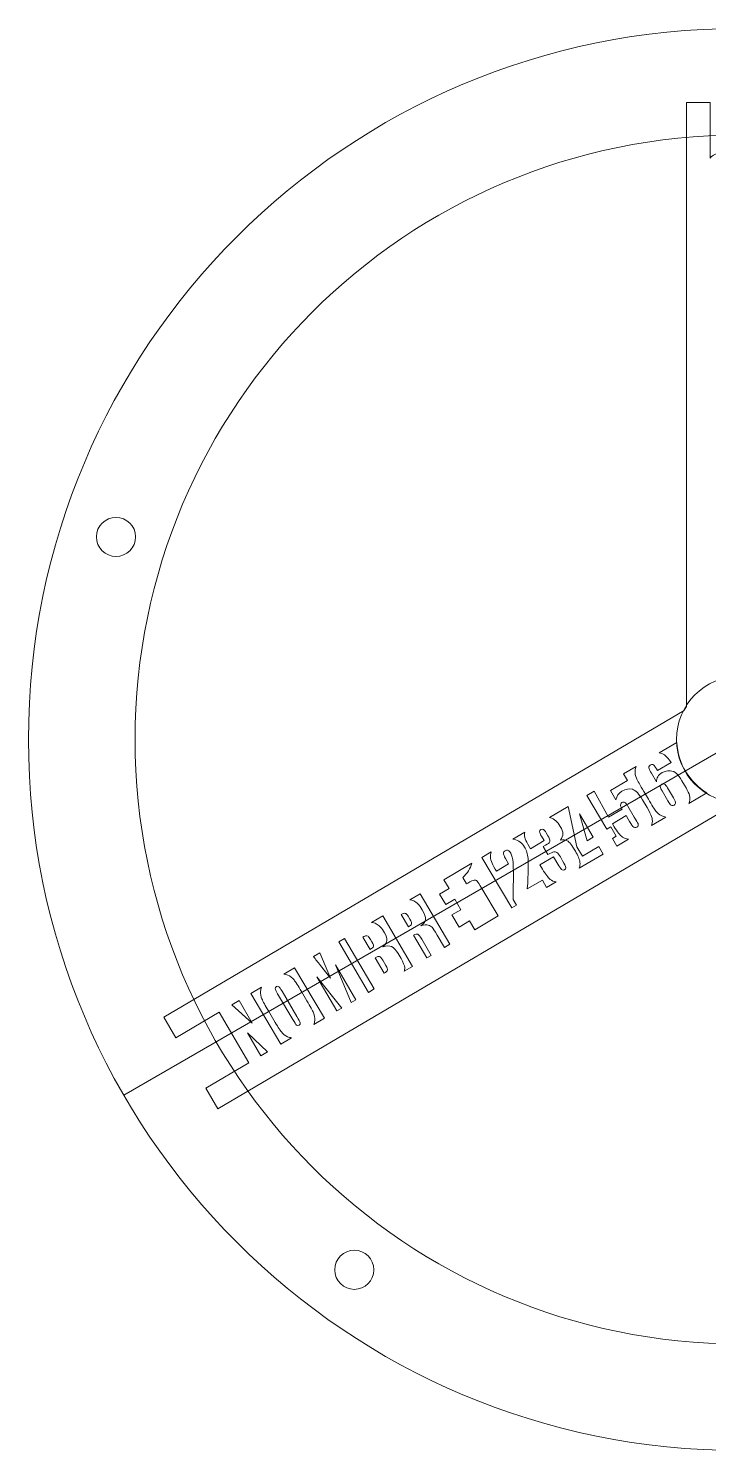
# Model space of a CAD drawing. Header units: millimetres. Extents: x -535 to 505, y -208 to 234.
# Drawn here: x -175.1 to -79.4, y 34.2 to 234.2 of the extents above; entities that cross this region are included whole.
import ezdxf

# ---------------------------------------------------------------- set-up
doc = ezdxf.new("R2010")
doc.units = ezdxf.units.MM
doc.header["$MEASUREMENT"] = 0
doc.layers.add('Capa 1', color=7, linetype='Continuous')

msp = doc.modelspace()

# ---------------------------------------------------------------- linework, layer by layer
at = {"layer": 'Capa 1', "color": 250, "lineweight": 20}
for centre, major_axis in [((-75.0592, 134.2139), (0, 100.0001)), ((-75.0593, 134.214), (0, 85)), ((-162.7517, 162.7069), (0, 2.75)), ((-75.0592, 134.214), (0, 8.8927)), ((-129.2454, 59.6333), (0, 2.75))]:
    msp.add_ellipse(centre, major_axis=major_axis, ratio=1, dxfattribs=at)
for points, knots in [([(-148.4151, 82.26), (-148.4151, 82.26), (-150.1282, 85.1658), (-150.1282, 85.1658), (-150.1282, 85.1658), (-150.1282, 85.1658), (-144.0596, 88.7436), (-144.0596, 88.7436), (-144.0596, 88.7436), (-144.0596, 88.7436), (-148.2514, 95.8537), (-148.2514, 95.8537), (-148.2514, 95.8537), (-148.2514, 95.8537), (-154.3201, 92.2759), (-154.3201, 92.2759), (-154.3201, 92.2759), (-154.3201, 92.2759), (-156.0331, 95.1816), (-156.0331, 95.1816), (-156.0331, 95.1816), (-156.0331, 95.1816), (-82.8804, 138.3094), (-82.8804, 138.3094), (-82.8804, 138.3094), (-82.78, 138.5006), (-82.673, 138.6878), (-82.5593, 138.8705), (-82.5593, 138.8705), (-82.5593, 138.8705), (-82.5593, 223.7911), (-82.5593, 223.7911), (-82.5593, 223.7911), (-82.5593, 223.7911), (-79.1863, 223.7911), (-79.1863, 223.7911), (-79.1863, 223.7911), (-79.1863, 223.7911), (-79.1863, 215.9873), (-79.1863, 215.9873), (-79.1863, 215.9873), (-79.0126, 216.2073), (-78.8015, 216.3756), (-78.5539, 216.4925), (-78.5539, 216.4925), (-78.1835, 216.6664), (-77.717, 216.7533), (-77.1559, 216.7532), (-77.1559, 216.7532), (-77.1559, 216.7532), (-77.156, 214.5204), (-77.156, 214.5204), (-77.156, 214.5204), (-77.5754, 214.5204), (-77.8397, 214.5166), (-77.9474, 214.5072), (-77.9474, 214.5072), (-78.057, 214.4977), (-78.1495, 214.4524), (-78.2233, 214.3712), (-78.2233, 214.3712), (-78.2969, 214.2919), (-78.3347, 214.1823), (-78.3348, 214.0445), (-78.3348, 214.0445), (-78.3347, 213.9292), (-78.2988, 213.8347), (-78.2289, 213.7592), (-78.2289, 213.7592), (-78.1591, 213.6856), (-78.0703, 213.6421), (-77.9588, 213.6307), (-77.9588, 213.6307), (-77.8473, 213.6194), (-77.6244, 213.6137), (-77.2902, 213.6138), (-77.2902, 213.6138), (-77.2902, 213.6138), (-75.864, 213.6137), (-75.864, 213.6137), (-75.864, 213.6137), (-76.102, 213.729), (-76.2815, 213.8971), (-76.4004, 214.1181), (-76.4004, 214.1181), (-76.5195, 214.341), (-76.578, 214.6149), (-76.5779, 214.9399), (-76.5779, 214.9399), (-76.5779, 215.3497), (-76.4665, 215.7123), (-76.2455, 216.0259), (-76.2455, 216.0259), (-76.0245, 216.3414), (-75.7601, 216.5397), (-75.4503, 216.6247), (-75.4503, 216.6247), (-75.1404, 216.7097), (-74.7211, 216.7532), (-74.1942, 216.7533), (-74.1942, 216.7533), (-74.1942, 216.7533), (-73.482, 216.7532), (-73.482, 216.7532), (-73.482, 216.7532), (-72.8548, 216.7532), (-72.3883, 216.7286), (-72.0823, 216.6814), (-72.0823, 216.6814), (-71.7763, 216.6323), (-71.493, 216.5057), (-71.2341, 216.296), (-71.2341, 216.296), (-71.123, 216.2073), (-71.0224, 216.1042), (-70.9325, 215.987), (-70.9325, 215.987), (-70.9325, 215.987), (-70.9324, 223.7911), (-70.9324, 223.7911), (-70.9324, 223.7911), (-70.9324, 223.7911), (-67.5593, 223.7911), (-67.5593, 223.7911), (-67.5593, 223.7911), (-67.5593, 223.7911), (-67.5593, 138.8706), (-67.5593, 138.8706), (-67.5593, 138.8706), (-67.4597, 138.7105), (-67.3649, 138.547), (-67.2755, 138.3803), (-67.2755, 138.3803), (-67.2755, 138.3803), (6.2668, 95.9208), (6.2668, 95.9208), (6.2668, 95.9208), (6.2668, 95.9208), (4.5803, 92.9996), (4.5803, 92.9996), (4.5803, 92.9996), (4.5803, 92.9996), (-4.5505, 98.2712), (-4.5505, 98.2712), (-4.5505, 98.2712), (-4.4808, 98.0988), (-4.4354, 97.9194), (-4.4148, 97.7331), (-4.4148, 97.7331), (-4.3704, 97.3453), (-4.422, 96.9803), (-4.5668, 96.6386), (-4.5668, 96.6386), (-4.7143, 96.2963), (-5.0177, 95.7254), (-5.4786, 94.9271), (-5.4786, 94.9271), (-5.4786, 94.9271), (-6.2455, 93.5988), (-6.2455, 93.5988), (-6.2455, 93.5988), (-6.696, 92.8185), (-7.0323, 92.2776), (-7.2569, 91.9754), (-7.2569, 91.9754), (-7.4809, 91.6707), (-7.7663, 91.4407), (-8.1142, 91.2838), (-8.1142, 91.2838), (-8.293, 91.2032), (-8.4805, 91.1496), (-8.6764, 91.1226), (-8.6764, 91.1226), (-8.6764, 91.1226), (0.4534, 85.8516), (0.4534, 85.8516), (0.4534, 85.8516), (0.4534, 85.8516), (-1.2332, 82.9304), (-1.2332, 82.9304), (-1.2332, 82.9304), (-1.2332, 82.9304), (-74.7783, 125.3915), (-74.7783, 125.3915), (-74.7783, 125.3915), (-74.8716, 125.3886), (-74.9652, 125.3866), (-75.0593, 125.3866), (-75.0593, 125.3866), (-75.1265, 125.3866), (-75.1934, 125.3878), (-75.2603, 125.3892), (-75.2603, 125.3892), (-75.2603, 125.3892), (-148.4151, 82.26), (-148.4151, 82.26)], [0, 0, 0, 0, 0.02, 0.02, 0.02, 0.02, 0.04, 0.04, 0.04, 0.04, 0.06, 0.06, 0.06, 0.06, 0.08, 0.08, 0.08, 0.08, 0.1, 0.1, 0.1, 0.1, 0.12, 0.12, 0.12, 0.12, 0.14, 0.14, 0.14, 0.14, 0.16, 0.16, 0.16, 0.16, 0.18, 0.18, 0.18, 0.18, 0.2, 0.2, 0.2, 0.2, 0.22, 0.22, 0.22, 0.22, 0.24, 0.24, 0.24, 0.24, 0.26, 0.26, 0.26, 0.26, 0.28, 0.28, 0.28, 0.28, 0.3, 0.3, 0.3, 0.3, 0.32, 0.32, 0.32, 0.32, 0.34, 0.34, 0.34, 0.34, 0.36, 0.36, 0.36, 0.36, 0.38, 0.38, 0.38, 0.38, 0.4, 0.4, 0.4, 0.4, 0.42, 0.42, 0.42, 0.42, 0.44, 0.44, 0.44, 0.44, 0.46, 0.46, 0.46, 0.46, 0.48, 0.48, 0.48, 0.48, 0.5, 0.5, 0.5, 0.5, 0.52, 0.52, 0.52, 0.52, 0.54, 0.54, 0.54, 0.54, 0.56, 0.56, 0.56, 0.56, 0.58, 0.58, 0.58, 0.58, 0.6, 0.6, 0.6, 0.6, 0.62, 0.62, 0.62, 0.62, 0.64, 0.64, 0.64, 0.64, 0.66, 0.66, 0.66, 0.66, 0.68, 0.68, 0.68, 0.68, 0.7, 0.7, 0.7, 0.7, 0.72, 0.72, 0.72, 0.72, 0.74, 0.74, 0.74, 0.74, 0.76, 0.76, 0.76, 0.76, 0.78, 0.78, 0.78, 0.78, 0.8, 0.8, 0.8, 0.8, 0.82, 0.82, 0.82, 0.82, 0.84, 0.84, 0.84, 0.84, 0.86, 0.86, 0.86, 0.86, 0.88, 0.88, 0.88, 0.88, 0.9, 0.9, 0.9, 0.9, 0.92, 0.92, 0.92, 0.92, 0.94, 0.94, 0.94, 0.94, 0.96, 0.96, 0.96, 0.96, 1, 1, 1, 1]), ([(-83.877, 133.8062), (-83.877, 133.8062), (-86.3823, 132.3292), (-86.3823, 132.3292), (-86.3823, 132.3292), (-86.1046, 132.2913), (-85.8525, 132.195), (-85.626, 132.041), (-85.626, 132.041), (-85.2882, 131.8103), (-84.9764, 131.4525), (-84.6915, 130.9692), (-84.6915, 130.9692), (-84.6915, 130.9692), (-86.6149, 129.8352), (-86.6149, 129.8352), (-86.6149, 129.8352), (-86.8279, 130.1965), (-86.9654, 130.4223), (-87.0282, 130.5103), (-87.0282, 130.5103), (-87.0921, 130.5999), (-87.1781, 130.6566), (-87.2854, 130.6788), (-87.2854, 130.6788), (-87.3912, 130.7021), (-87.5048, 130.679), (-87.6236, 130.6089), (-87.6236, 130.6089), (-87.7228, 130.5504), (-87.786, 130.4715), (-87.8155, 130.3729), (-87.8155, 130.3729), (-87.8435, 130.2753), (-87.8358, 130.1768), (-87.789, 130.0749), (-87.789, 130.0749), (-87.7422, 129.9732), (-87.6339, 129.7783), (-87.4641, 129.4903), (-87.4641, 129.4903), (-87.4641, 129.4903), (-86.7398, 128.2618), (-86.7398, 128.2618), (-86.7398, 128.2618), (-86.7614, 128.5253), (-86.7077, 128.7653), (-86.5777, 128.9801), (-86.5777, 128.9801), (-86.4461, 129.1958), (-86.2399, 129.3853), (-85.96, 129.5503), (-85.96, 129.5503), (-85.6069, 129.7585), (-85.238, 129.8467), (-84.8556, 129.8156), (-84.8556, 129.8156), (-84.4716, 129.7854), (-84.1664, 129.6583), (-83.9359, 129.4346), (-83.9359, 129.4346), (-83.7053, 129.2109), (-83.4549, 128.8718), (-83.1873, 128.4178), (-83.1873, 128.4178), (-83.1873, 128.4178), (-82.8255, 127.8043), (-82.8255, 127.8043), (-82.8255, 127.8043), (-82.5071, 127.2641), (-82.2913, 126.8496), (-82.1765, 126.562), (-82.1765, 126.562), (-82.0634, 126.2735), (-82.0286, 125.9652), (-82.0778, 125.6357), (-82.0778, 125.6357), (-82.0977, 125.4949), (-82.1355, 125.3559), (-82.1908, 125.2189), (-82.1908, 125.2189), (-82.1908, 125.2189), (-79.6862, 126.6955), (-79.6862, 126.6955), (-79.6862, 126.6955), (-82.098, 128.1831), (-83.7402, 130.7983), (-83.877, 133.8062)], [0, 0, 0, 0, 0.04347826, 0.04347826, 0.04347826, 0.04347826, 0.08695652, 0.08695652, 0.08695652, 0.08695652, 0.13043478, 0.13043478, 0.13043478, 0.13043478, 0.17391304, 0.17391304, 0.17391304, 0.17391304, 0.2173913, 0.2173913, 0.2173913, 0.2173913, 0.26086957, 0.26086957, 0.26086957, 0.26086957, 0.30434783, 0.30434783, 0.30434783, 0.30434783, 0.34782609, 0.34782609, 0.34782609, 0.34782609, 0.39130435, 0.39130435, 0.39130435, 0.39130435, 0.43478261, 0.43478261, 0.43478261, 0.43478261, 0.47826087, 0.47826087, 0.47826087, 0.47826087, 0.52173913, 0.52173913, 0.52173913, 0.52173913, 0.56521739, 0.56521739, 0.56521739, 0.56521739, 0.60869565, 0.60869565, 0.60869565, 0.60869565, 0.65217391, 0.65217391, 0.65217391, 0.65217391, 0.69565217, 0.69565217, 0.69565217, 0.69565217, 0.73913043, 0.73913043, 0.73913043, 0.73913043, 0.7826087, 0.7826087, 0.7826087, 0.7826087, 0.82608696, 0.82608696, 0.82608696, 0.82608696, 0.86956522, 0.86956522, 0.86956522, 0.86956522, 0.91304348, 0.91304348, 0.91304348, 0.91304348, 1, 1, 1, 1]), ([(-87.4504, 122.118), (-87.4504, 122.118), (-85.4358, 123.3058), (-85.4358, 123.3058), (-85.4358, 123.3058), (-85.6435, 123.3303), (-85.8399, 123.3867), (-86.0251, 123.4752), (-86.0251, 123.4752), (-86.3623, 123.6382), (-86.6341, 123.8573), (-86.838, 124.1362), (-86.838, 124.1362), (-87.0425, 124.4125), (-87.3958, 124.9783), (-87.8975, 125.8293), (-87.8975, 125.8293), (-87.8975, 125.8293), (-88.5269, 126.8968), (-88.5269, 126.8968), (-88.5269, 126.8968), (-89.0679, 127.8145), (-89.4176, 128.4373), (-89.5722, 128.7628), (-89.5722, 128.7628), (-89.7268, 129.0883), (-89.7914, 129.4471), (-89.7583, 129.8371), (-89.7583, 129.8371), (-89.7426, 130.0381), (-89.6973, 130.2322), (-89.6225, 130.4189), (-89.6225, 130.4189), (-89.6225, 130.4189), (-91.382, 129.3816), (-91.382, 129.3816), (-91.382, 129.3816), (-91.382, 129.3816), (-90.8402, 128.4625), (-90.8402, 128.4625), (-90.8402, 128.4625), (-90.8402, 128.4625), (-93.2322, 127.0523), (-93.2322, 127.0523), (-93.2322, 127.0523), (-93.2322, 127.0523), (-92.4542, 125.7326), (-92.4542, 125.7326), (-92.4542, 125.7326), (-92.363, 126.2623), (-92.0809, 126.6654), (-91.609, 126.9436), (-91.609, 126.9436), (-91.0769, 127.2573), (-90.5877, 127.3461), (-90.1387, 127.2095), (-90.1387, 127.2095), (-89.6924, 127.0735), (-89.219, 126.583), (-88.7201, 125.7368), (-88.7201, 125.7368), (-88.7201, 125.7368), (-88.0707, 124.6352), (-88.0707, 124.6352), (-88.0707, 124.6352), (-87.7493, 124.0901), (-87.5384, 123.6729), (-87.4399, 123.3867), (-87.4399, 123.3867), (-87.3429, 123.0995), (-87.3151, 122.7958), (-87.3575, 122.477), (-87.3575, 122.477), (-87.3745, 122.3559), (-87.4055, 122.2363), (-87.4504, 122.118)], [0, 0, 0, 0, 0.05, 0.05, 0.05, 0.05, 0.1, 0.1, 0.1, 0.1, 0.15, 0.15, 0.15, 0.15, 0.2, 0.2, 0.2, 0.2, 0.25, 0.25, 0.25, 0.25, 0.3, 0.3, 0.3, 0.3, 0.35, 0.35, 0.35, 0.35, 0.4, 0.4, 0.4, 0.4, 0.45, 0.45, 0.45, 0.45, 0.5, 0.5, 0.5, 0.5, 0.55, 0.55, 0.55, 0.55, 0.6, 0.6, 0.6, 0.6, 0.65, 0.65, 0.65, 0.65, 0.7, 0.7, 0.7, 0.7, 0.75, 0.75, 0.75, 0.75, 0.8, 0.8, 0.8, 0.8, 0.85, 0.85, 0.85, 0.85, 0.9, 0.9, 0.9, 0.9, 1, 1, 1, 1]), ([(-85.1989, 127.4335), (-85.3591, 127.7052), (-85.5003, 127.8741), (-85.6201, 127.9396), (-85.6201, 127.9396), (-85.7423, 128.0057), (-85.8713, 127.9975), (-86.0096, 127.916), (-86.0096, 127.916), (-86.1447, 127.8363), (-86.2151, 127.729), (-86.2204, 127.5966), (-86.2204, 127.5966), (-86.2263, 127.4615), (-86.1459, 127.2545), (-85.98, 126.973), (-85.98, 126.973), (-85.98, 126.973), (-85.1588, 125.5801), (-85.1588, 125.5801), (-85.1588, 125.5801), (-84.9583, 125.24), (-84.7985, 125.036), (-84.6759, 124.9657), (-84.6759, 124.9657), (-84.556, 124.8962), (-84.426, 124.9026), (-84.2877, 124.9841), (-84.2877, 124.9841), (-84.2047, 125.033), (-84.1408, 125.1255), (-84.0993, 125.2597), (-84.0993, 125.2597), (-84.0568, 125.3921), (-84.1398, 125.6371), (-84.3489, 125.9917), (-84.3489, 125.9917), (-84.3489, 125.9917), (-85.1989, 127.4335), (-85.1989, 127.4335)], [0, 0, 0, 0, 0.09090909, 0.09090909, 0.09090909, 0.09090909, 0.18181818, 0.18181818, 0.18181818, 0.18181818, 0.27272727, 0.27272727, 0.27272727, 0.27272727, 0.36363636, 0.36363636, 0.36363636, 0.36363636, 0.45454545, 0.45454545, 0.45454545, 0.45454545, 0.54545455, 0.54545455, 0.54545455, 0.54545455, 0.63636364, 0.63636364, 0.63636364, 0.63636364, 0.72727273, 0.72727273, 0.72727273, 0.72727273, 0.81818182, 0.81818182, 0.81818182, 0.81818182, 1, 1, 1, 1]), ([(-92.3403, 119.2352), (-92.3403, 119.2352), (-90.7052, 120.1991), (-90.7052, 120.1991), (-90.7052, 120.1991), (-91.0096, 120.2292), (-91.2858, 120.3302), (-91.5343, 120.5014), (-91.5343, 120.5014), (-91.8962, 120.7506), (-92.2886, 121.2341), (-92.7117, 121.9517), (-92.7117, 121.9517), (-92.7117, 121.9517), (-92.9592, 122.3715), (-92.9592, 122.3715), (-92.9592, 122.3715), (-92.9592, 122.3715), (-91.0359, 123.5054), (-91.0359, 123.5054), (-91.0359, 123.5054), (-91.0359, 123.5054), (-90.7529, 123.0254), (-90.7529, 123.0254), (-90.7529, 123.0254), (-90.4593, 122.5275), (-90.2332, 122.1849), (-90.0737, 121.9962), (-90.0737, 121.9962), (-89.9141, 121.8073), (-89.7307, 121.7752), (-89.5207, 121.8989), (-89.5207, 121.8989), (-89.4231, 121.9565), (-89.3632, 122.0335), (-89.3385, 122.1292), (-89.3385, 122.1292), (-89.3139, 122.2248), (-89.3187, 122.3074), (-89.3551, 122.3804), (-89.3551, 122.3804), (-89.3914, 122.4532), (-89.565, 122.7587), (-89.8741, 123.2979), (-89.8741, 123.2979), (-89.8741, 123.2979), (-90.7739, 124.8242), (-90.7739, 124.8242), (-90.7739, 124.8242), (-90.9447, 125.1139), (-91.0907, 125.2909), (-91.215, 125.3602), (-91.215, 125.3602), (-91.3366, 125.4288), (-91.4698, 125.4205), (-91.6113, 125.3371), (-91.6113, 125.3371), (-91.7025, 125.2833), (-91.7627, 125.2106), (-91.7928, 125.1204), (-91.7928, 125.1204), (-91.8214, 125.0312), (-91.8285, 124.9503), (-91.81, 124.8779), (-91.81, 124.8779), (-91.7913, 124.8055), (-91.7151, 124.6575), (-91.5827, 124.4329), (-91.5827, 124.4329), (-91.5827, 124.4329), (-93.4866, 123.3105), (-93.4866, 123.3105), (-93.4866, 123.3105), (-93.4866, 123.3105), (-95.5279, 126.9373), (-95.5279, 126.9373), (-95.5279, 126.9373), (-95.5279, 126.9373), (-96.5321, 126.3453), (-96.5321, 126.3453), (-96.5321, 126.3453), (-96.5321, 126.3453), (-93.7397, 121.6088), (-93.7397, 121.6088), (-93.7397, 121.6088), (-93.7397, 121.6088), (-93.193, 121.9311), (-93.193, 121.9311), (-93.193, 121.9311), (-93.193, 121.9311), (-92.416, 120.6131), (-92.416, 120.6131), (-92.416, 120.6131), (-92.416, 120.6131), (-92.9626, 120.2908), (-92.9626, 120.2908), (-92.9626, 120.2908), (-92.9626, 120.2908), (-92.3403, 119.2352), (-92.3403, 119.2352)], [0, 0, 0, 0, 0.03846154, 0.03846154, 0.03846154, 0.03846154, 0.07692308, 0.07692308, 0.07692308, 0.07692308, 0.11538462, 0.11538462, 0.11538462, 0.11538462, 0.15384615, 0.15384615, 0.15384615, 0.15384615, 0.19230769, 0.19230769, 0.19230769, 0.19230769, 0.23076923, 0.23076923, 0.23076923, 0.23076923, 0.26923077, 0.26923077, 0.26923077, 0.26923077, 0.30769231, 0.30769231, 0.30769231, 0.30769231, 0.34615385, 0.34615385, 0.34615385, 0.34615385, 0.38461538, 0.38461538, 0.38461538, 0.38461538, 0.42307692, 0.42307692, 0.42307692, 0.42307692, 0.46153846, 0.46153846, 0.46153846, 0.46153846, 0.5, 0.5, 0.5, 0.5, 0.53846154, 0.53846154, 0.53846154, 0.53846154, 0.57692308, 0.57692308, 0.57692308, 0.57692308, 0.61538462, 0.61538462, 0.61538462, 0.61538462, 0.65384615, 0.65384615, 0.65384615, 0.65384615, 0.69230769, 0.69230769, 0.69230769, 0.69230769, 0.73076923, 0.73076923, 0.73076923, 0.73076923, 0.76923077, 0.76923077, 0.76923077, 0.76923077, 0.80769231, 0.80769231, 0.80769231, 0.80769231, 0.84615385, 0.84615385, 0.84615385, 0.84615385, 0.88461538, 0.88461538, 0.88461538, 0.88461538, 0.92307692, 0.92307692, 0.92307692, 0.92307692, 1, 1, 1, 1]), ([(-97.6087, 116.1291), (-97.6087, 116.1291), (-94.2637, 118.1012), (-94.2637, 118.1012), (-94.2637, 118.1012), (-94.2637, 118.1012), (-94.886, 119.1568), (-94.886, 119.1568), (-94.886, 119.1568), (-94.886, 119.1568), (-97.1804, 117.8041), (-97.1804, 117.8041), (-97.1804, 117.8041), (-97.1804, 117.8041), (-97.9574, 119.1221), (-97.9574, 119.1221), (-97.9574, 119.1221), (-97.9574, 119.1221), (-99.1848, 124.7814), (-99.1848, 124.7814), (-99.1848, 124.7814), (-99.1848, 124.7814), (-101.8051, 123.2365), (-101.8051, 123.2365), (-101.8051, 123.2365), (-101.7607, 123.2278), (-101.7174, 123.217), (-101.6752, 123.2039), (-101.6752, 123.2039), (-101.1361, 123.0372), (-100.6772, 122.6345), (-100.3012, 121.9966), (-100.3012, 121.9966), (-100.0459, 121.5638), (-99.9203, 121.2168), (-99.9243, 120.9558), (-99.9243, 120.9558), (-99.9299, 120.6938), (-100.0329, 120.3961), (-100.2334, 120.063), (-100.2334, 120.063), (-99.8837, 120.1355), (-99.5722, 120.102), (-99.2976, 119.9635), (-99.2976, 119.9635), (-99.0237, 119.8223), (-98.6423, 119.339), (-98.1549, 118.5124), (-98.1549, 118.5124), (-97.7932, 117.8989), (-97.5821, 117.3809), (-97.5224, 116.96), (-97.5224, 116.96), (-97.4818, 116.6729), (-97.5104, 116.3961), (-97.6087, 116.1291)], [0, 0, 0, 0, 0.06666667, 0.06666667, 0.06666667, 0.06666667, 0.13333333, 0.13333333, 0.13333333, 0.13333333, 0.2, 0.2, 0.2, 0.2, 0.26666667, 0.26666667, 0.26666667, 0.26666667, 0.33333333, 0.33333333, 0.33333333, 0.33333333, 0.4, 0.4, 0.4, 0.4, 0.46666667, 0.46666667, 0.46666667, 0.46666667, 0.53333333, 0.53333333, 0.53333333, 0.53333333, 0.6, 0.6, 0.6, 0.6, 0.66666667, 0.66666667, 0.66666667, 0.66666667, 0.73333333, 0.73333333, 0.73333333, 0.73333333, 0.8, 0.8, 0.8, 0.8, 0.86666667, 0.86666667, 0.86666667, 0.86666667, 1, 1, 1, 1]), ([(-95.6631, 120.4748), (-95.6631, 120.4748), (-97.6, 123.7601), (-97.6, 123.7601), (-97.6, 123.7601), (-97.6, 123.7601), (-96.519, 119.9702), (-96.519, 119.9702), (-96.519, 119.9702), (-96.519, 119.9702), (-95.6631, 120.4748), (-95.6631, 120.4748)], [0, 0, 0, 0, 0.25, 0.25, 0.25, 0.25, 0.5, 0.5, 0.5, 0.5, 1, 1, 1, 1]), ([(-102.2044, 113.4197), (-102.2044, 113.4197), (-100.8832, 114.1986), (-100.8832, 114.1986), (-100.8832, 114.1986), (-101.2111, 114.2402), (-101.4849, 114.3507), (-101.7034, 114.5301), (-101.7034, 114.5301), (-101.9871, 114.7619), (-102.3475, 115.2468), (-102.7811, 115.9823), (-102.7811, 115.9823), (-102.7811, 115.9823), (-103.1409, 116.5925), (-103.1409, 116.5925), (-103.1409, 116.5925), (-103.1409, 116.5925), (-101.2175, 117.7264), (-101.2175, 117.7264), (-101.2175, 117.7264), (-101.2175, 117.7264), (-100.4769, 116.4702), (-100.4769, 116.4702), (-100.4769, 116.4702), (-100.2793, 116.135), (-100.1341, 115.9334), (-100.0406, 115.8678), (-100.0406, 115.8678), (-99.9479, 115.7998), (-99.8315, 115.807), (-99.6948, 115.8876), (-99.6948, 115.8876), (-99.5451, 115.9758), (-99.4795, 116.0913), (-99.5004, 116.2346), (-99.5004, 116.2346), (-99.5203, 116.3763), (-99.6724, 116.6902), (-99.9574, 117.1734), (-99.9574, 117.1734), (-99.9574, 117.1734), (-100.273, 117.7088), (-100.273, 117.7088), (-100.273, 117.7088), (-100.4476, 118.005), (-100.6077, 118.2022), (-100.755, 118.2996), (-100.755, 118.2996), (-100.9023, 118.3968), (-101.0543, 118.4278), (-101.2094, 118.3934), (-101.2094, 118.3934), (-101.3655, 118.3606), (-101.6321, 118.2363), (-102.0102, 118.0221), (-102.0102, 118.0221), (-102.0102, 118.0221), (-102.6722, 119.1449), (-102.6722, 119.1449), (-102.6722, 119.1449), (-102.2149, 119.4145), (-101.944, 119.5984), (-101.8551, 119.6969), (-101.8551, 119.6969), (-101.7688, 119.7959), (-101.7348, 119.9168), (-101.7577, 120.0635), (-101.7577, 120.0635), (-101.7795, 120.2084), (-101.8636, 120.4067), (-102.0113, 120.6573), (-102.0113, 120.6573), (-102.0113, 120.6573), (-102.2636, 121.0852), (-102.2636, 121.0852), (-102.2636, 121.0852), (-102.4228, 121.3553), (-102.5551, 121.5164), (-102.6612, 121.57), (-102.6612, 121.57), (-102.769, 121.6227), (-102.8803, 121.6142), (-102.9974, 121.5451), (-102.9974, 121.5451), (-103.1324, 121.4655), (-103.1967, 121.3662), (-103.1928, 121.2479), (-103.1928, 121.2479), (-103.1894, 121.1271), (-103.1007, 120.9206), (-102.9261, 120.6245), (-102.9261, 120.6245), (-102.9261, 120.6245), (-102.5529, 119.9915), (-102.5529, 119.9915), (-102.5529, 119.9915), (-102.5529, 119.9915), (-104.4762, 118.8576), (-104.4762, 118.8576), (-104.4762, 118.8576), (-104.4762, 118.8576), (-104.8638, 119.515), (-104.8638, 119.515), (-104.8638, 119.515), (-105.2626, 120.1914), (-105.3994, 120.7491), (-105.2767, 121.1898), (-105.2767, 121.1898), (-105.2767, 121.1898), (-106.9383, 120.2102), (-106.9383, 120.2102), (-106.9383, 120.2102), (-106.8725, 120.2014), (-106.8077, 120.1894), (-106.7435, 120.1741), (-106.7435, 120.1741), (-106.1269, 120.0246), (-105.647, 119.6607), (-105.3045, 119.0797), (-105.3045, 119.0797), (-105.0436, 118.6371), (-104.8789, 118.1049), (-104.8095, 117.4814), (-104.8095, 117.4814), (-104.7401, 116.8579), (-104.7768, 115.4285), (-104.9159, 113.1909), (-104.9159, 113.1909), (-104.9159, 113.1909), (-102.8037, 114.4362), (-102.8037, 114.4362), (-102.8037, 114.4362), (-102.8037, 114.4362), (-102.2044, 113.4197), (-102.2044, 113.4197)], [0, 0, 0, 0, 0.02857143, 0.02857143, 0.02857143, 0.02857143, 0.05714286, 0.05714286, 0.05714286, 0.05714286, 0.08571429, 0.08571429, 0.08571429, 0.08571429, 0.11428571, 0.11428571, 0.11428571, 0.11428571, 0.14285714, 0.14285714, 0.14285714, 0.14285714, 0.17142857, 0.17142857, 0.17142857, 0.17142857, 0.2, 0.2, 0.2, 0.2, 0.22857143, 0.22857143, 0.22857143, 0.22857143, 0.25714286, 0.25714286, 0.25714286, 0.25714286, 0.28571429, 0.28571429, 0.28571429, 0.28571429, 0.31428571, 0.31428571, 0.31428571, 0.31428571, 0.34285714, 0.34285714, 0.34285714, 0.34285714, 0.37142857, 0.37142857, 0.37142857, 0.37142857, 0.4, 0.4, 0.4, 0.4, 0.42857143, 0.42857143, 0.42857143, 0.42857143, 0.45714286, 0.45714286, 0.45714286, 0.45714286, 0.48571429, 0.48571429, 0.48571429, 0.48571429, 0.51428571, 0.51428571, 0.51428571, 0.51428571, 0.54285714, 0.54285714, 0.54285714, 0.54285714, 0.57142857, 0.57142857, 0.57142857, 0.57142857, 0.6, 0.6, 0.6, 0.6, 0.62857143, 0.62857143, 0.62857143, 0.62857143, 0.65714286, 0.65714286, 0.65714286, 0.65714286, 0.68571429, 0.68571429, 0.68571429, 0.68571429, 0.71428571, 0.71428571, 0.71428571, 0.71428571, 0.74285714, 0.74285714, 0.74285714, 0.74285714, 0.77142857, 0.77142857, 0.77142857, 0.77142857, 0.8, 0.8, 0.8, 0.8, 0.82857143, 0.82857143, 0.82857143, 0.82857143, 0.85714286, 0.85714286, 0.85714286, 0.85714286, 0.88571429, 0.88571429, 0.88571429, 0.88571429, 0.91428571, 0.91428571, 0.91428571, 0.91428571, 0.94285714, 0.94285714, 0.94285714, 0.94285714, 1, 1, 1, 1]), ([(-107.104, 110.5311), (-107.104, 110.5311), (-106.4408, 110.9221), (-106.4408, 110.9221), (-106.4408, 110.9221), (-106.4408, 110.9221), (-106.911, 111.7252), (-106.911, 111.7252), (-106.911, 111.7252), (-106.8646, 114.5178), (-106.866, 116.2274), (-106.9162, 116.8555), (-106.9162, 116.8555), (-106.9665, 117.4837), (-107.0721, 117.9345), (-107.2324, 118.2063), (-107.2324, 118.2063), (-107.3561, 118.4162), (-107.4856, 118.5504), (-107.6186, 118.6123), (-107.6186, 118.6123), (-107.7507, 118.6726), (-107.8904, 118.6604), (-108.0368, 118.5741), (-108.0368, 118.5741), (-108.1833, 118.4878), (-108.2604, 118.3655), (-108.2648, 118.2094), (-108.2648, 118.2094), (-108.2693, 118.0533), (-108.1717, 117.806), (-107.9722, 117.4675), (-107.9722, 117.4675), (-107.9722, 117.4675), (-107.5405, 116.7353), (-107.5405, 116.7353), (-107.5405, 116.7353), (-107.5405, 116.7353), (-109.2685, 115.7165), (-109.2685, 115.7165), (-109.2685, 115.7165), (-109.2685, 115.7165), (-109.4345, 115.998), (-109.4345, 115.998), (-109.4345, 115.998), (-109.6887, 116.4293), (-109.8674, 116.7843), (-109.9703, 117.0592), (-109.9703, 117.0592), (-110.0731, 117.334), (-110.1073, 117.645), (-110.0752, 117.9885), (-110.0752, 117.9885), (-110.0608, 118.1351), (-110.0309, 118.2769), (-109.9853, 118.4138), (-109.9853, 118.4138), (-109.9853, 118.4138), (-111.2958, 117.6412), (-111.2958, 117.6412), (-111.2958, 117.6412), (-111.2958, 117.6412), (-107.104, 110.5311), (-107.104, 110.5311)], [0, 0, 0, 0, 0.05882353, 0.05882353, 0.05882353, 0.05882353, 0.11764706, 0.11764706, 0.11764706, 0.11764706, 0.17647059, 0.17647059, 0.17647059, 0.17647059, 0.23529412, 0.23529412, 0.23529412, 0.23529412, 0.29411765, 0.29411765, 0.29411765, 0.29411765, 0.35294118, 0.35294118, 0.35294118, 0.35294118, 0.41176471, 0.41176471, 0.41176471, 0.41176471, 0.47058824, 0.47058824, 0.47058824, 0.47058824, 0.52941176, 0.52941176, 0.52941176, 0.52941176, 0.58823529, 0.58823529, 0.58823529, 0.58823529, 0.64705882, 0.64705882, 0.64705882, 0.64705882, 0.70588235, 0.70588235, 0.70588235, 0.70588235, 0.76470588, 0.76470588, 0.76470588, 0.76470588, 0.82352941, 0.82352941, 0.82352941, 0.82352941, 0.88235294, 0.88235294, 0.88235294, 0.88235294, 1, 1, 1, 1]), ([(-112.3062, 107.4641), (-112.3062, 107.4641), (-109.0273, 109.3972), (-109.0273, 109.3972), (-109.0273, 109.3972), (-109.0273, 109.3972), (-111.2939, 113.2418), (-111.2939, 113.2418), (-111.2939, 113.2418), (-111.647, 113.8406), (-111.8746, 114.1932), (-111.9733, 114.2973), (-111.9733, 114.2973), (-112.0735, 114.4005), (-112.2064, 114.4472), (-112.3713, 114.4332), (-112.3713, 114.4332), (-112.5364, 114.4192), (-112.841, 114.2813), (-113.2852, 114.0194), (-113.2852, 114.0194), (-113.2852, 114.0194), (-113.4756, 113.9072), (-113.4756, 113.9072), (-113.4756, 113.9072), (-113.4756, 113.9072), (-114.0042, 114.8038), (-114.0042, 114.8038), (-114.0042, 114.8038), (-113.3349, 115.4184), (-112.9025, 116.0877), (-112.7061, 116.8098), (-112.7061, 116.8098), (-112.7061, 116.8098), (-116.6348, 114.4936), (-116.6348, 114.4936), (-116.6348, 114.4936), (-116.6348, 114.4936), (-115.9087, 113.2621), (-115.9087, 113.2621), (-115.9087, 113.2621), (-115.9087, 113.2621), (-117.2463, 112.4735), (-117.2463, 112.4735), (-117.2463, 112.4735), (-117.2463, 112.4735), (-116.3771, 110.9993), (-116.3771, 110.9993), (-116.3771, 110.9993), (-116.3771, 110.9993), (-115.1274, 111.736), (-115.1274, 111.736), (-115.1274, 111.736), (-115.1274, 111.736), (-114.264, 110.2716), (-114.264, 110.2716), (-114.264, 110.2716), (-114.264, 110.2716), (-115.5137, 109.5348), (-115.5137, 109.5348), (-115.5137, 109.5348), (-115.5137, 109.5348), (-114.5122, 107.836), (-114.5122, 107.836), (-114.5122, 107.836), (-114.5122, 107.836), (-113.0379, 108.7051), (-113.0379, 108.7051), (-113.0379, 108.7051), (-113.0379, 108.7051), (-112.3062, 107.4641), (-112.3062, 107.4641)], [0, 0, 0, 0, 0.05263158, 0.05263158, 0.05263158, 0.05263158, 0.10526316, 0.10526316, 0.10526316, 0.10526316, 0.15789474, 0.15789474, 0.15789474, 0.15789474, 0.21052632, 0.21052632, 0.21052632, 0.21052632, 0.26315789, 0.26315789, 0.26315789, 0.26315789, 0.31578947, 0.31578947, 0.31578947, 0.31578947, 0.36842105, 0.36842105, 0.36842105, 0.36842105, 0.42105263, 0.42105263, 0.42105263, 0.42105263, 0.47368421, 0.47368421, 0.47368421, 0.47368421, 0.52631579, 0.52631579, 0.52631579, 0.52631579, 0.57894737, 0.57894737, 0.57894737, 0.57894737, 0.63157895, 0.63157895, 0.63157895, 0.63157895, 0.68421053, 0.68421053, 0.68421053, 0.68421053, 0.73684211, 0.73684211, 0.73684211, 0.73684211, 0.78947368, 0.78947368, 0.78947368, 0.78947368, 0.84210526, 0.84210526, 0.84210526, 0.84210526, 0.89473684, 0.89473684, 0.89473684, 0.89473684, 1, 1, 1, 1]), ([(-116.5678, 104.9516), (-116.5678, 104.9516), (-115.7917, 105.4092), (-115.7917, 105.4092), (-115.7917, 105.4092), (-115.7917, 105.4092), (-119.9835, 112.5193), (-119.9835, 112.5193), (-119.9835, 112.5193), (-119.9835, 112.5193), (-121.4308, 111.666), (-121.4308, 111.666), (-121.4308, 111.666), (-121.2435, 111.6516), (-121.055, 111.6013), (-120.8652, 111.5153), (-120.8652, 111.5153), (-120.4771, 111.3406), (-120.0883, 110.923), (-119.7007, 110.2656), (-119.7007, 110.2656), (-119.3467, 109.6651), (-119.1837, 109.2175), (-119.2116, 108.9226), (-119.2116, 108.9226), (-119.2378, 108.6286), (-119.4594, 108.3313), (-119.8748, 108.0316), (-119.8748, 108.0316), (-119.4192, 108.1664), (-119.0731, 108.1929), (-118.8385, 108.1075), (-118.8385, 108.1075), (-118.6049, 108.0237), (-118.4302, 107.9207), (-118.316, 107.8015), (-118.316, 107.8015), (-118.2003, 107.6833), (-117.9595, 107.3122), (-117.5921, 106.689), (-117.5921, 106.689), (-117.5921, 106.689), (-116.5678, 104.9516), (-116.5678, 104.9516)], [0, 0, 0, 0, 0.08333333, 0.08333333, 0.08333333, 0.08333333, 0.16666667, 0.16666667, 0.16666667, 0.16666667, 0.25, 0.25, 0.25, 0.25, 0.33333333, 0.33333333, 0.33333333, 0.33333333, 0.41666667, 0.41666667, 0.41666667, 0.41666667, 0.5, 0.5, 0.5, 0.5, 0.58333333, 0.58333333, 0.58333333, 0.58333333, 0.66666667, 0.66666667, 0.66666667, 0.66666667, 0.75, 0.75, 0.75, 0.75, 0.83333333, 0.83333333, 0.83333333, 0.83333333, 1, 1, 1, 1]), ([(-122.2247, 101.6165), (-122.2247, 101.6165), (-121.0492, 102.3096), (-121.0492, 102.3096), (-121.0492, 102.3096), (-121.0492, 102.3096), (-125.241, 109.4197), (-125.241, 109.4197), (-125.241, 109.4197), (-125.241, 109.4197), (-126.8432, 108.4751), (-126.8432, 108.4751), (-126.8432, 108.4751), (-126.6126, 108.4658), (-126.3832, 108.4057), (-126.155, 108.2957), (-126.155, 108.2957), (-125.7774, 108.1128), (-125.3932, 107.6879), (-124.9999, 107.0208), (-124.9999, 107.0208), (-124.7341, 106.5701), (-124.619, 106.2148), (-124.656, 105.954), (-124.656, 105.954), (-124.692, 105.6915), (-124.8923, 105.3914), (-125.2523, 105.0499), (-125.2523, 105.0499), (-124.7245, 105.2185), (-124.3062, 105.2305), (-123.9972, 105.0858), (-123.9972, 105.0858), (-123.6874, 104.9397), (-123.3847, 104.6159), (-123.0873, 104.1115), (-123.0873, 104.1115), (-123.0873, 104.1115), (-122.6652, 103.3955), (-122.6652, 103.3955), (-122.6652, 103.3955), (-122.3572, 102.8731), (-122.1901, 102.452), (-122.1602, 102.1298), (-122.1602, 102.1298), (-122.1437, 101.9466), (-122.165, 101.7755), (-122.2247, 101.6165)], [0, 0, 0, 0, 0.07692308, 0.07692308, 0.07692308, 0.07692308, 0.15384615, 0.15384615, 0.15384615, 0.15384615, 0.23076923, 0.23076923, 0.23076923, 0.23076923, 0.30769231, 0.30769231, 0.30769231, 0.30769231, 0.38461538, 0.38461538, 0.38461538, 0.38461538, 0.46153846, 0.46153846, 0.46153846, 0.46153846, 0.53846154, 0.53846154, 0.53846154, 0.53846154, 0.61538462, 0.61538462, 0.61538462, 0.61538462, 0.69230769, 0.69230769, 0.69230769, 0.69230769, 0.76923077, 0.76923077, 0.76923077, 0.76923077, 0.84615385, 0.84615385, 0.84615385, 0.84615385, 1, 1, 1, 1]), ([(-122.6362, 109.5985), (-122.6362, 109.5985), (-121.6231, 107.8802), (-121.6231, 107.8802), (-121.6231, 107.8802), (-121.3986, 108.0126), (-121.2606, 108.1356), (-121.2075, 108.2501), (-121.2075, 108.2501), (-121.1545, 108.3647), (-121.2279, 108.5934), (-121.4284, 108.9334), (-121.4284, 108.9334), (-121.4284, 108.9334), (-121.6788, 109.3582), (-121.6788, 109.3582), (-121.6788, 109.3582), (-121.8236, 109.6039), (-121.9625, 109.7391), (-122.0939, 109.7647), (-122.0939, 109.7647), (-122.2252, 109.7904), (-122.4067, 109.7338), (-122.6362, 109.5985)], [0, 0, 0, 0, 0.14285714, 0.14285714, 0.14285714, 0.14285714, 0.28571429, 0.28571429, 0.28571429, 0.28571429, 0.42857143, 0.42857143, 0.42857143, 0.42857143, 0.57142857, 0.57142857, 0.57142857, 0.57142857, 0.71428571, 0.71428571, 0.71428571, 0.71428571, 1, 1, 1, 1]), ([(-127.2489, 98.6545), (-127.2489, 98.6545), (-126.4401, 99.1313), (-126.4401, 99.1313), (-126.4401, 99.1313), (-126.4401, 99.1313), (-130.632, 106.2414), (-130.632, 106.2414), (-130.632, 106.2414), (-130.632, 106.2414), (-131.4408, 105.7646), (-131.4408, 105.7646), (-131.4408, 105.7646), (-131.4408, 105.7646), (-127.2489, 98.6545), (-127.2489, 98.6545)], [0, 0, 0, 0, 0.2, 0.2, 0.2, 0.2, 0.4, 0.4, 0.4, 0.4, 0.6, 0.6, 0.6, 0.6, 1, 1, 1, 1]), ([(-128.0271, 106.4202), (-128.0271, 106.4202), (-127.0141, 104.7019), (-127.0141, 104.7019), (-127.0141, 104.7019), (-126.9314, 104.755), (-126.8672, 104.795), (-126.82, 104.8228), (-126.82, 104.8228), (-126.628, 104.936), (-126.5332, 105.0577), (-126.5377, 105.1845), (-126.5377, 105.1845), (-126.5415, 105.3138), (-126.6796, 105.6073), (-126.9491, 106.0646), (-126.9491, 106.0646), (-127.0921, 106.3071), (-127.213, 106.4638), (-127.3144, 106.5355), (-127.3144, 106.5355), (-127.415, 106.6057), (-127.5084, 106.634), (-127.5937, 106.6187), (-127.5937, 106.6187), (-127.6781, 106.6018), (-127.8234, 106.5359), (-128.0271, 106.4202)], [0, 0, 0, 0, 0.125, 0.125, 0.125, 0.125, 0.25, 0.25, 0.25, 0.25, 0.375, 0.375, 0.375, 0.375, 0.5, 0.5, 0.5, 0.5, 0.625, 0.625, 0.625, 0.625, 0.75, 0.75, 0.75, 0.75, 1, 1, 1, 1]), ([(-119.038, 103.4953), (-119.038, 103.4953), (-118.4327, 103.8522), (-118.4327, 103.8522), (-118.4327, 103.8522), (-118.4327, 103.8522), (-119.7697, 106.1201), (-119.7697, 106.1201), (-119.7697, 106.1201), (-120.0133, 106.5333), (-120.1965, 106.7696), (-120.3201, 106.8305), (-120.3201, 106.8305), (-120.4421, 106.8924), (-120.6401, 106.8414), (-120.9151, 106.6792), (-120.9151, 106.6792), (-120.9151, 106.6792), (-119.038, 103.4953), (-119.038, 103.4953)], [0, 0, 0, 0, 0.16666667, 0.16666667, 0.16666667, 0.16666667, 0.33333333, 0.33333333, 0.33333333, 0.33333333, 0.5, 0.5, 0.5, 0.5, 0.66666667, 0.66666667, 0.66666667, 0.66666667, 1, 1, 1, 1]), ([(-134.9873, 103.6737), (-134.6948, 103.3141), (-134.3685, 102.9062), (-134.0096, 102.4524), (-134.0096, 102.4524), (-134.0096, 102.4524), (-132.5688, 100.6595), (-132.5688, 100.6595), (-132.5688, 100.6595), (-132.5688, 100.6595), (-134.0935, 104.2006), (-134.0935, 104.2006), (-134.0935, 104.2006), (-134.0935, 104.2006), (-134.9873, 103.6737), (-134.9873, 103.6737)], [0, 0, 0, 0, 0.2, 0.2, 0.2, 0.2, 0.4, 0.4, 0.4, 0.4, 0.6, 0.6, 0.6, 0.6, 1, 1, 1, 1]), ([(-134.9408, 94.1197), (-134.9408, 94.1197), (-133.4388, 95.0052), (-133.4388, 95.0052), (-133.4388, 95.0052), (-133.4388, 95.0052), (-137.6306, 102.1153), (-137.6306, 102.1153), (-137.6306, 102.1153), (-137.6306, 102.1153), (-139.1336, 101.2292), (-139.1336, 101.2292), (-139.1336, 101.2292), (-138.9493, 101.2051), (-138.7707, 101.1563), (-138.5984, 101.0825), (-138.5984, 101.0825), (-138.239, 100.9303), (-137.9466, 100.7058), (-137.7204, 100.4116), (-137.7204, 100.4116), (-137.495, 100.1148), (-137.1473, 99.5697), (-136.6792, 98.7756), (-136.6792, 98.7756), (-136.6792, 98.7756), (-135.9002, 97.4544), (-135.9002, 97.4544), (-135.9002, 97.4544), (-135.4426, 96.6782), (-135.1372, 96.1193), (-134.9847, 95.775), (-134.9847, 95.775), (-134.8296, 95.4301), (-134.7698, 95.0684), (-134.8045, 94.6884), (-134.8045, 94.6884), (-134.8223, 94.4931), (-134.8679, 94.3034), (-134.9408, 94.1197)], [0, 0, 0, 0, 0.09090909, 0.09090909, 0.09090909, 0.09090909, 0.18181818, 0.18181818, 0.18181818, 0.18181818, 0.27272727, 0.27272727, 0.27272727, 0.27272727, 0.36363636, 0.36363636, 0.36363636, 0.36363636, 0.45454545, 0.45454545, 0.45454545, 0.45454545, 0.54545455, 0.54545455, 0.54545455, 0.54545455, 0.63636364, 0.63636364, 0.63636364, 0.63636364, 0.72727273, 0.72727273, 0.72727273, 0.72727273, 0.81818182, 0.81818182, 0.81818182, 0.81818182, 1, 1, 1, 1]), ([(-129.6688, 97.2278), (-129.6688, 97.2278), (-129.0065, 97.6183), (-129.0065, 97.6183), (-129.0065, 97.6183), (-129.0065, 97.6183), (-131.9071, 102.5276), (-131.9071, 102.5276), (-131.9071, 102.5276), (-131.9071, 102.5276), (-129.6688, 97.2278), (-129.6688, 97.2278)], [0, 0, 0, 0, 0.25, 0.25, 0.25, 0.25, 0.5, 0.5, 0.5, 0.5, 1, 1, 1, 1]), ([(-126.3061, 103.501), (-126.3061, 103.501), (-125.0282, 101.3335), (-125.0282, 101.3335), (-125.0282, 101.3335), (-124.7574, 101.5064), (-124.6059, 101.6549), (-124.5764, 101.7797), (-124.5764, 101.7797), (-124.5469, 101.9046), (-124.6257, 102.1235), (-124.8098, 102.4359), (-124.8098, 102.4359), (-124.8098, 102.4359), (-125.2358, 103.1584), (-125.2358, 103.1584), (-125.2358, 103.1584), (-125.4315, 103.4904), (-125.5836, 103.6704), (-125.6942, 103.7016), (-125.6942, 103.7016), (-125.8038, 103.7314), (-126.0074, 103.6639), (-126.3061, 103.501)], [0, 0, 0, 0, 0.14285714, 0.14285714, 0.14285714, 0.14285714, 0.28571429, 0.28571429, 0.28571429, 0.28571429, 0.42857143, 0.42857143, 0.42857143, 0.42857143, 0.57142857, 0.57142857, 0.57142857, 0.57142857, 0.71428571, 0.71428571, 0.71428571, 0.71428571, 1, 1, 1, 1]), ([(-131.6812, 96.0414), (-131.6812, 96.0414), (-130.983, 96.453), (-130.983, 96.453), (-130.983, 96.453), (-130.983, 96.453), (-134.5034, 100.839), (-134.5034, 100.839), (-134.5034, 100.839), (-134.5034, 100.839), (-131.6812, 96.0414), (-131.6812, 96.0414)], [0, 0, 0, 0, 0.25, 0.25, 0.25, 0.25, 0.5, 0.5, 0.5, 0.5, 1, 1, 1, 1]), ([(-139.5782, 91.3856), (-139.5782, 91.3856), (-138.0835, 92.2668), (-138.0835, 92.2668), (-138.0835, 92.2668), (-138.2678, 92.291), (-138.4462, 92.3397), (-138.6185, 92.4134), (-138.6185, 92.4134), (-138.978, 92.5655), (-139.2704, 92.79), (-139.4965, 93.0843), (-139.4965, 93.0843), (-139.722, 93.3812), (-140.0696, 93.9262), (-140.5377, 94.7203), (-140.5377, 94.7203), (-140.5377, 94.7203), (-141.3167, 96.0415), (-141.3167, 96.0415), (-141.3167, 96.0415), (-141.7743, 96.8178), (-142.0797, 97.3766), (-142.2322, 97.7209), (-142.2322, 97.7209), (-142.3873, 98.0658), (-142.4471, 98.4275), (-142.4124, 98.8075), (-142.4124, 98.8075), (-142.3946, 99.003), (-142.3491, 99.1926), (-142.2761, 99.3765), (-142.2761, 99.3765), (-142.2761, 99.3765), (-143.7701, 98.4957), (-143.7701, 98.4957), (-143.7701, 98.4957), (-143.7701, 98.4957), (-139.5782, 91.3856), (-139.5782, 91.3856)], [0, 0, 0, 0, 0.09090909, 0.09090909, 0.09090909, 0.09090909, 0.18181818, 0.18181818, 0.18181818, 0.18181818, 0.27272727, 0.27272727, 0.27272727, 0.27272727, 0.36363636, 0.36363636, 0.36363636, 0.36363636, 0.45454545, 0.45454545, 0.45454545, 0.45454545, 0.54545455, 0.54545455, 0.54545455, 0.54545455, 0.63636364, 0.63636364, 0.63636364, 0.63636364, 0.72727273, 0.72727273, 0.72727273, 0.72727273, 0.81818182, 0.81818182, 0.81818182, 0.81818182, 1, 1, 1, 1]), ([(-139.4071, 98.8054), (-139.6181, 99.1634), (-139.7729, 99.3814), (-139.8715, 99.4592), (-139.8715, 99.4592), (-139.969, 99.5354), (-140.0785, 99.5389), (-140.1989, 99.4679), (-140.1989, 99.4679), (-140.3014, 99.4075), (-140.3555, 99.3208), (-140.3628, 99.2068), (-140.3628, 99.2068), (-140.3696, 99.0954), (-140.2562, 98.8399), (-140.0222, 98.4428), (-140.0222, 98.4428), (-140.0222, 98.4428), (-137.8972, 94.8385), (-137.8972, 94.8385), (-137.8972, 94.8385), (-137.6334, 94.3911), (-137.4524, 94.125), (-137.3552, 94.042), (-137.3552, 94.042), (-137.2571, 93.9573), (-137.1433, 93.9541), (-137.0131, 94.0309), (-137.0131, 94.0309), (-136.8797, 94.1095), (-136.829, 94.2206), (-136.8626, 94.3631), (-136.8626, 94.3631), (-136.8961, 94.5056), (-137.0481, 94.8041), (-137.3158, 95.2581), (-137.3158, 95.2581), (-137.3158, 95.2581), (-139.4071, 98.8054), (-139.4071, 98.8054)], [0, 0, 0, 0, 0.09090909, 0.09090909, 0.09090909, 0.09090909, 0.18181818, 0.18181818, 0.18181818, 0.18181818, 0.27272727, 0.27272727, 0.27272727, 0.27272727, 0.36363636, 0.36363636, 0.36363636, 0.36363636, 0.45454545, 0.45454545, 0.45454545, 0.45454545, 0.54545455, 0.54545455, 0.54545455, 0.54545455, 0.63636364, 0.63636364, 0.63636364, 0.63636364, 0.72727273, 0.72727273, 0.72727273, 0.72727273, 0.81818182, 0.81818182, 0.81818182, 0.81818182, 1, 1, 1, 1]), ([(-146.4717, 96.9029), (-146.4717, 96.9029), (-143.5827, 94.3395), (-143.5827, 94.3395), (-143.5827, 94.3395), (-143.5827, 94.3395), (-145.4493, 97.5057), (-145.4493, 97.5057), (-145.4493, 97.5057), (-145.4493, 97.5057), (-146.4717, 96.9029), (-146.4717, 96.9029)], [0, 0, 0, 0, 0.25, 0.25, 0.25, 0.25, 0.5, 0.5, 0.5, 0.5, 1, 1, 1, 1]), ([(-142.3803, 89.7336), (-142.3803, 89.7336), (-141.4253, 90.2966), (-141.4253, 90.2966), (-141.4253, 90.2966), (-141.4253, 90.2966), (-144.2728, 92.9437), (-144.2728, 92.9437), (-144.2728, 92.9437), (-144.2728, 92.9437), (-142.3803, 89.7336), (-142.3803, 89.7336)], [0, 0, 0, 0, 0.25, 0.25, 0.25, 0.25, 0.5, 0.5, 0.5, 0.5, 1, 1, 1, 1])]:
    msp.add_open_spline(points, degree=3, knots=knots, dxfattribs=at)
at = {"layer": 'Capa 1', "color": 175, "lineweight": 20}
msp.add_open_spline([(-75.0592, 134.214), (-75.0592, 134.214), (-161.6617, 84.2141), (-161.6617, 84.2141)], degree=3, dxfattribs=at)

doc.saveas('drawing.dxf')
